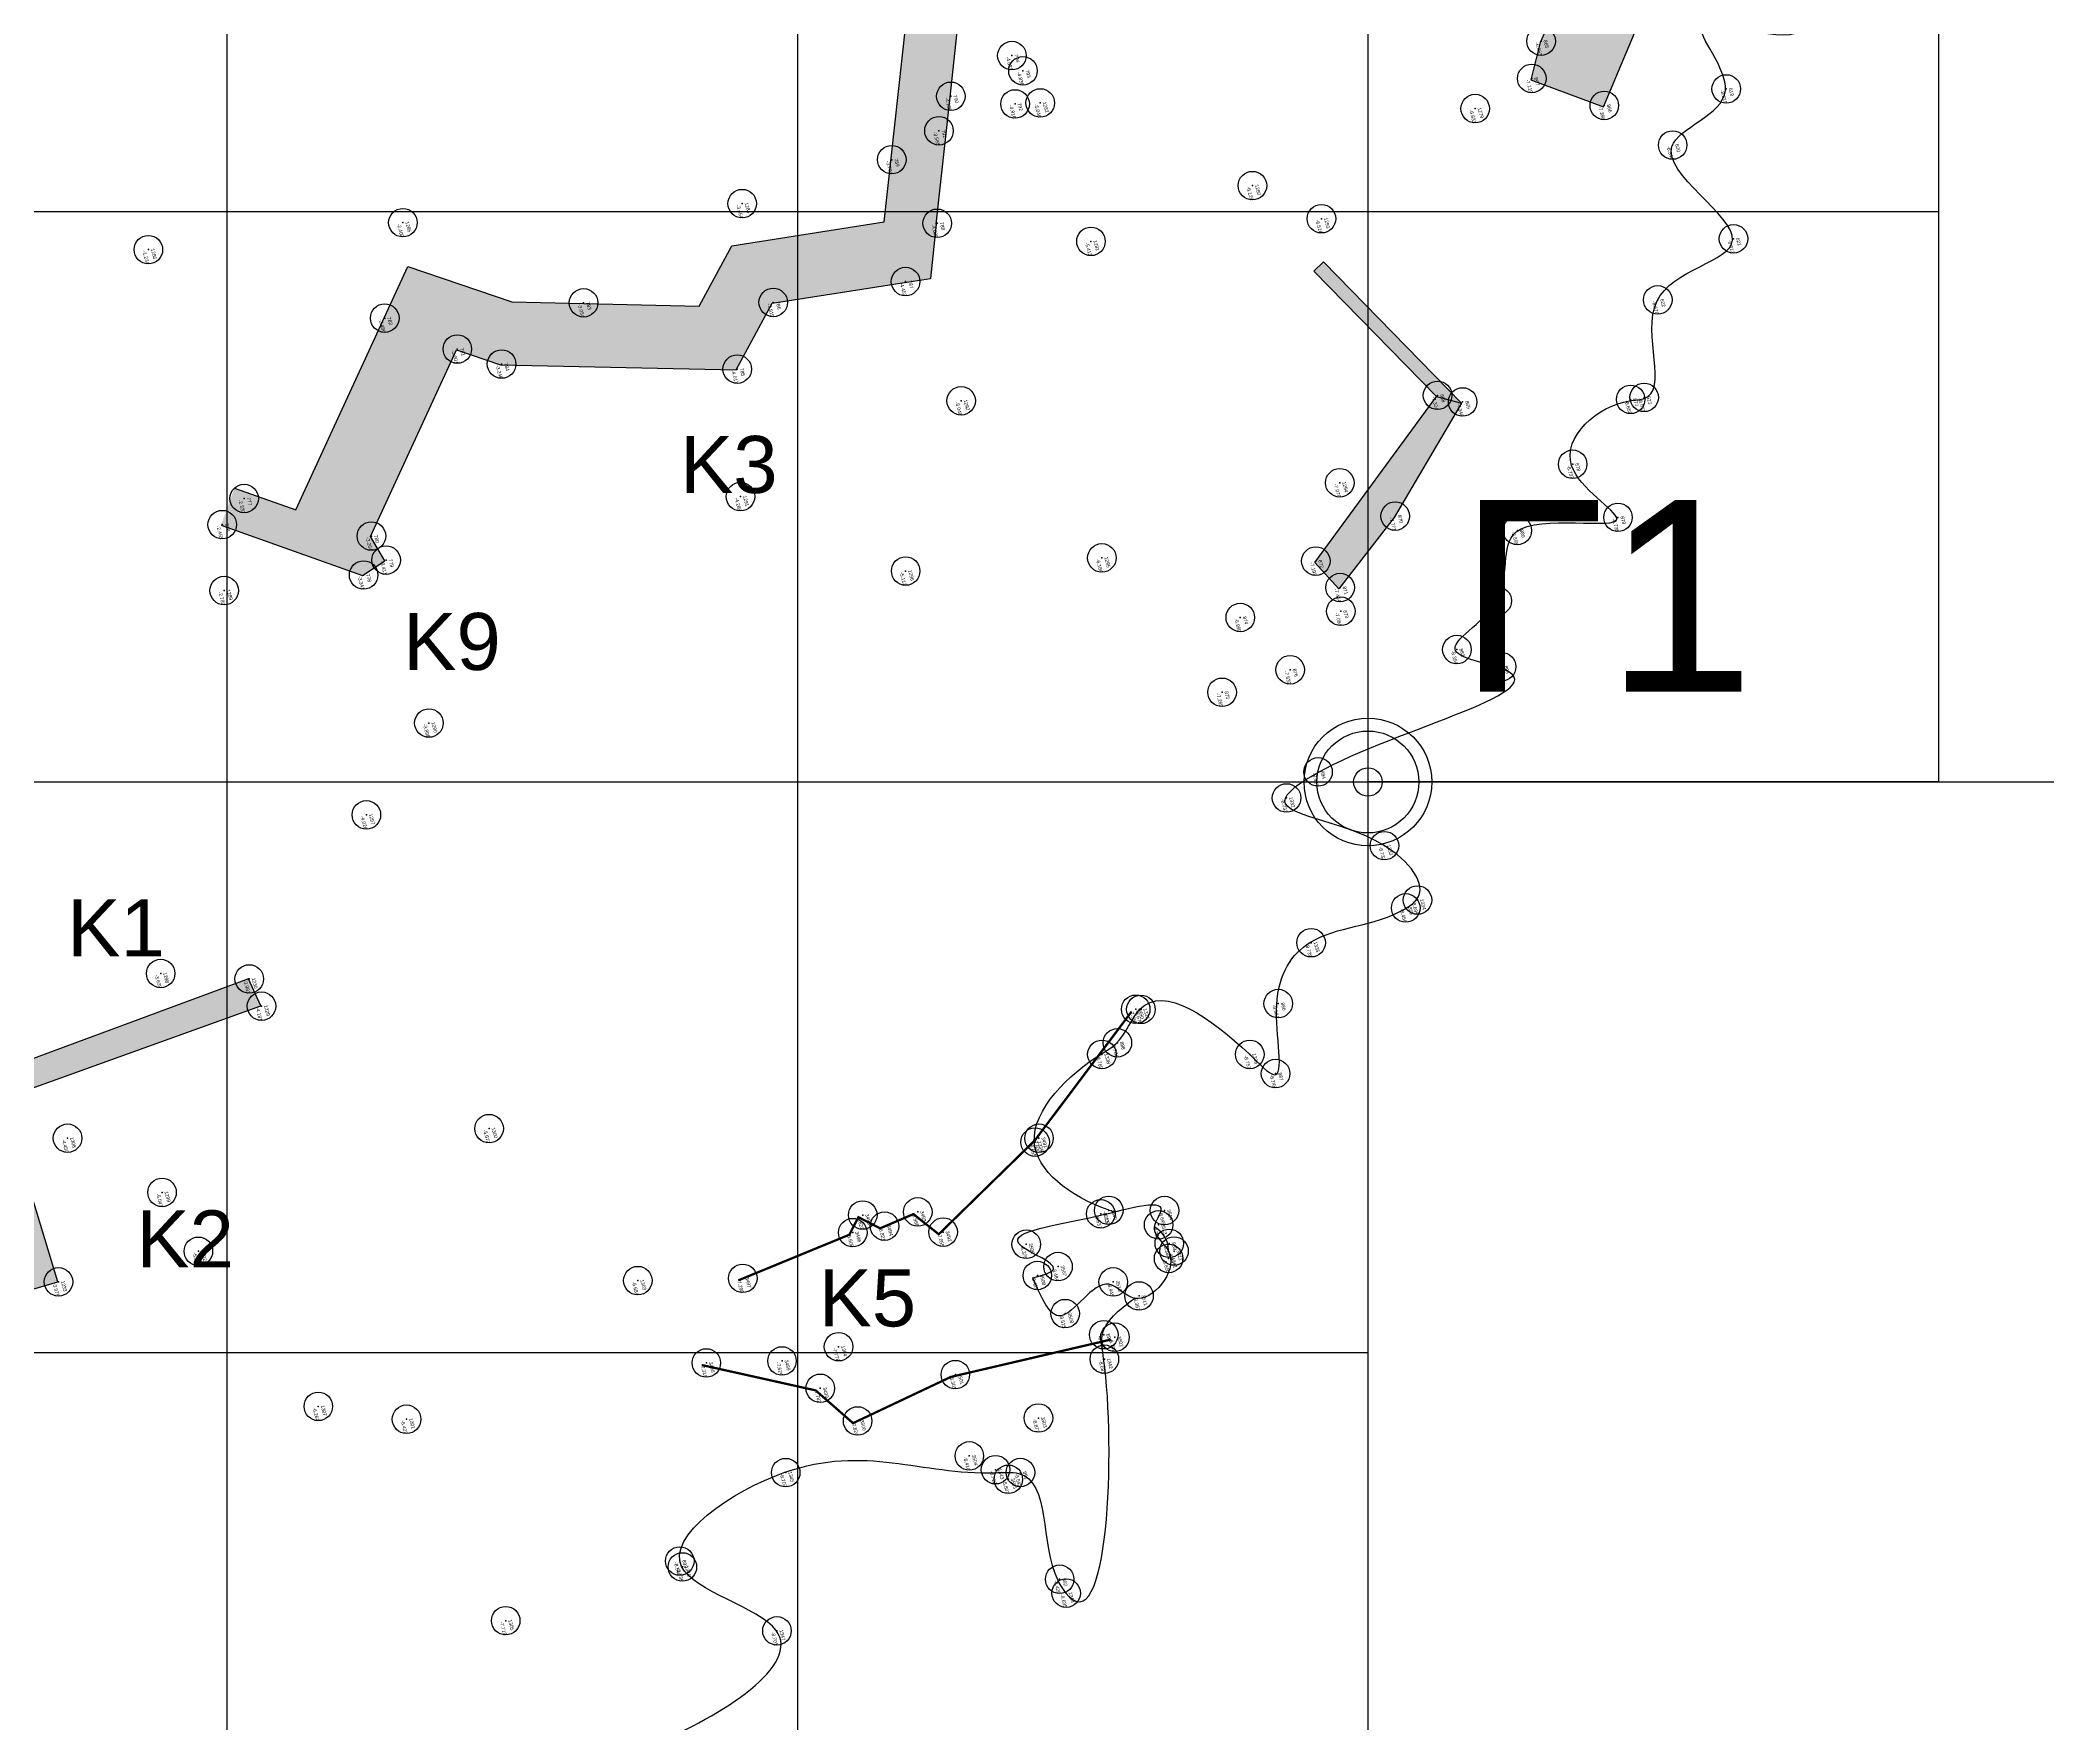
# Model space of a CAD drawing. Header units: millimetres. Extents: x 979 to 714242, y 976 to 4055134.
# Drawn here: x 714115.7 to 714150.89, y 4054796.33 to 4054825.84 of the extents above; entities that cross this region are included whole.
import ezdxf

# ---------------------------------------------------------------- set-up
doc = ezdxf.new("R2010")
doc.units = ezdxf.units.MM
doc.header["$LTSCALE"] = 0.5
doc.header["$MEASUREMENT"] = 0
doc.header["$PDMODE"] = 32
doc.header["$PDSIZE"] = 0.5
for name, color, linetype in [('__L_11', 1, 'Continuous'), ('__toixeia_pyrg', 5, 'Continuous'), ('AKTOGRAMMI', 255, 'Continuous'), ('AREA_KYK', 4, 'Continuous'), ('AREA_NOTES', 4, 'Continuous'), ('AREA_SHM', 4, 'Continuous'), ('AREA_TXT', 4, 'Continuous'), ('grammes_12', 3, 'Continuous'), ('hatch_proistorikon', 1, 'Continuous'), ('hatch_pyrgou', 5, 'Continuous'), ('kanabos', 7, 'Continuous'), ('kanabos_10_10', 254, 'Continuous'), ('onoma_kataskevon', 1, 'Continuous'), ('POINTS_KANABBOS_50_50', 7, 'Continuous'), ('TAX-DESC', 45, 'Continuous'), ('TAX-H', 192, 'Continuous'), ('TAX-KOD', 7, 'Continuous'), ('TAX-SHM', 7, 'Continuous')]:
    doc.layers.add(name, color=color, linetype=linetype)
doc.styles.add('gr-sdtopo1', font='gr-sdtopo1.shx', dxfattribs={"bigfont": 'BigFgrsdto1.shx'})
doc.styles.get("Standard").update_dxf_attribs({"font": 'arial.ttf'})
doc.styles.add('zzARIALzz', font='arial.ttf')

# ---------------------------------------------------------------- blocks, each defined once
blk = doc.blocks.new('kanabos')
at = {"layer": 'kanabos'}
for p, q in [((714138.096, 4054912.798), (714138.096, 4054712.798)), ((713988.096, 4054812.798), (714188.096, 4054812.798))]:
    blk.add_line(p, q, dxfattribs=at)
blk = doc.blocks.new('kanabos 10_10')
at = {"layer": 'kanabos_10_10'}
for p, q in [((714283.259, 4054872.869), (714283.259, 4054802.869)), ((714293.259, 4054872.869), (714293.259, 4054802.869)), ((714303.259, 4054872.869), (714303.259, 4054802.869)), ((714313.259, 4054862.869), (714313.259, 4054822.869)), ((714243.259, 4054822.869), (714313.259, 4054822.869)), ((714253.259, 4054812.869), (714303.259, 4054812.869)), ((714253.259, 4054802.869), (714303.259, 4054802.869)), ((714283.259, 4054802.869), (714283.259, 4054782.869)), ((714293.259, 4054802.869), (714293.259, 4054782.869)), ((714303.259, 4054802.869), (714303.259, 4054792.869))]:
    blk.add_line(p, q, dxfattribs=at)
blk = doc.blocks.new('blk_SHMEIO_3-Lay')
at = {"layer": 'TAX-SHM'}
blk.add_point((0, 0), dxfattribs=at)
at = {"layer": 'TAX-DESC', "style": 'gr-sdtopo1'}
blk.add_attdef('DESC', (1.12, -0.34), '', height=0.5, dxfattribs=at)
at = {"layer": 'TAX-H', "style": 'gr-sdtopo1'}
blk.add_attdef('H', (0, -1.7), '', height=1, dxfattribs=at)
at = {"layer": 'TAX-KOD', "style": 'gr-sdtopo1'}
blk.add_attdef('KOD', (0, 0.7), '', height=1, dxfattribs=at)
blk = doc.blocks.new('blk_KOR-IDIOKT_4-Lay')
at = {"layer": 'AREA_KYK', "linetype": 'ByBlock', "lineweight": -2}
blk.add_circle((0, 0), 1, dxfattribs=at)
at = {"layer": 'AREA_SHM'}
blk.add_point((0, 0), dxfattribs=at)
at = {"layer": 'AREA_NOTES', "style": 'zzARIALzz'}
blk.add_attdef('KTT', (1.414, -3.414), '', height=1.5, dxfattribs=at)
at = {"layer": 'AREA_TXT', "style": 'zzARIALzz'}
blk.add_attdef('AA', (1.414, 1.414), '', height=3, dxfattribs=at)

msp = doc.modelspace()

# ---------------------------------------------------------------- hatches: boundary and pattern name
at = {"layer": 'hatch_proistorikon'}
h = msp.add_hatch(color=1, dxfattribs=at)
h.dxf.hatch_style = 1
h.paths.add_polyline_path([(714145.332, 4054829.984), (714144.05, 4054830.36), (714141.996, 4054825.796), (714141.831, 4054825.142), (714143.103, 4054824.667)])
h.paths.add_polyline_path([(714145.476, 4054830.352), (714144.778, 4054830.478), (714144.143, 4054830.578), (714144.05, 4054830.36), (714145.332, 4054829.984)])
h = msp.add_hatch(color=1, dxfattribs=at)
h.dxf.hatch_style = 1
h.paths.add_polyline_path([(714138.195, 4054821.953), (714138.029, 4054821.79), (714140.177, 4054819.59), (714140.616, 4054819.474)])
h.paths.add_polyline_path([(714140.616, 4054819.474), (714140.177, 4054819.59), (714138.041, 4054816.686), (714138.467, 4054816.224), (714139.433, 4054817.473)])
at = {"layer": 'hatch_pyrgou'}
h = msp.add_hatch(color=256, dxfattribs=at)
h.dxf.hatch_style = 1
h.paths.add_polyline_path([(714122.997, 4054820.413), (714123.773, 4054820.15), (714127.902, 4054820.058), (714128.534, 4054821.226), (714130.854, 4054821.591), (714131.305, 4054821.662), (714131.408, 4054822.611), (714131.65, 4054824.837), (714132.079, 4054828.785), (714130.578, 4054828.892), (714130.438, 4054828.315), (714131.113, 4054828.313), (714130.809, 4054825.521), (714130.498, 4054822.652), (714127.823, 4054822.232), (714127.252, 4054821.176), (714123.967, 4054821.249), (714122.144, 4054821.869), (714120.182, 4054817.605), (714119.106, 4054817.989), (714118.874, 4054817.339), (714121.351, 4054816.455), (714121.746, 4054816.715), (714121.49, 4054817.138)])
h.paths.add_polyline_path([(714130.578, 4054828.892), (714127.718, 4054829.095), (714127.518, 4054828.323), (714130.438, 4054828.315)])
h = msp.add_hatch(color=256, dxfattribs=at)
h.dxf.hatch_style = 1
h.paths.add_polyline_path([(714115.043, 4054807.287), (714119.568, 4054808.912), (714119.354, 4054809.389), (714113.104, 4054807.072), (714115.181, 4054804.214), (714111.603, 4054803.137), (714111.659, 4054802.801), (714116.011, 4054804.08)])

# ---------------------------------------------------------------- linework, layer by layer
at = {"layer": '__L_11', "ltscale": 0.5}
for p, q in [((714144.05, 4054830.36), (714141.996, 4054825.796)), ((714143.103, 4054824.667), (714145.332, 4054829.984)), ((714141.996, 4054825.796), (714141.831, 4054825.142)), ((714141.831, 4054825.142), (714143.103, 4054824.667)), ((714138.041, 4054816.686), (714140.177, 4054819.59)), ((714140.177, 4054819.59), (714140.616, 4054819.474)), ((714140.616, 4054819.474), (714139.433, 4054817.473)), ((714139.433, 4054817.473), (714138.467, 4054816.224)), ((714138.467, 4054816.224), (714138.041, 4054816.686))]:
    msp.add_line(p, q, dxfattribs=at)
at = {"layer": '__L_11', "color": 5, "ltscale": 0.5}
for p, q in [((714130.498, 4054822.652), (714130.809, 4054825.521)), ((714131.408, 4054822.611), (714131.65, 4054824.837)), ((714120.182, 4054817.605), (714122.144, 4054821.869)), ((714128.534, 4054821.226), (714130.854, 4054821.591)), ((714127.902, 4054820.058), (714128.534, 4054821.226)), ((714121.49, 4054817.138), (714122.997, 4054820.413)), ((714122.997, 4054820.413), (714123.773, 4054820.15)), ((714123.773, 4054820.15), (714127.902, 4054820.058)), ((714119.106, 4054817.989), (714120.182, 4054817.605)), ((714118.874, 4054817.339), (714121.351, 4054816.455)), ((714121.746, 4054816.715), (714121.49, 4054817.138)), ((714121.351, 4054816.455), (714121.746, 4054816.715))]:
    msp.add_line(p, q, dxfattribs=at)
at = {"layer": '__L_11', "color": 5, "ltscale": 0.8}
msp.add_lwpolyline([(714111.325, 4054802.817), (714111.659, 4054802.801), (714116.011, 4054804.08), (714115.043, 4054807.287), (714119.568, 4054808.912), (714119.354, 4054809.389), (714113.104, 4054807.072), (714115.181, 4054804.214), (714111.603, 4054803.137)], dxfattribs=at)
at = {"layer": 'AKTOGRAMMI'}
for points, knots in [([(714134.524, 4054805.302), (714134.489, 4054805.313), (714133.775, 4054805.554), (714132.513, 4054806.517), (714133.833, 4054807.821), (714134.696, 4054808.295), (714135.097, 4054809.502), (714136.463, 4054808.536), (714137.602, 4054807.342), (714137.174, 4054809.129), (714137.965, 4054810.319), (714139.177, 4054810.298), (714140.111, 4054810.94), (714139.127, 4054812.17), (714136.982, 4054812.252), (714138.984, 4054813.682), (714143.067, 4054814.589), (714139.979, 4054815.097), (714141.658, 4054815.944), (714140.999, 4054817.761), (714144.28, 4054817.036), (714141.868, 4054818.452), (714143.109, 4054819.517), (714144.341, 4054819.548), (714143.269, 4054821.684), (714146.506, 4054822.115), (714143.273, 4054824.005), (714145.885, 4054824.697), (714143.955, 4054826.756), (714146.806, 4054825.472), (714146.441, 4054827.145), (714145.32, 4054827.693), (714145.535, 4054829.486), (714147.091, 4054829.583), (714146.904, 4054830.403), (714147.05, 4054830.743), (714146.682, 4054831.342), (714145.716, 4054831.259), (714145.863, 4054832.272), (714144.516, 4054832.329), (714145.785, 4054833.4), (714145.583, 4054834.218), (714145.439, 4054834.801)], [147.415698, 147.415698, 147.415698, 147.415698, 147.506765, 149.266847, 151.199675, 151.514511, 152.258469, 154.323113, 154.893524, 156.120314, 157.36361, 159.109807, 159.383896, 160.499183, 162.408044, 163.099443, 166.807721, 167.648093, 168.756133, 170.038394, 171.815864, 173.038703, 174.562256, 174.801827, 176.527182, 178.232938, 180.19058, 181.550099, 182.740875, 184.513878, 185.001341, 186.889818, 187.894102, 189.48588, 189.59126, 190.349978, 190.411035, 191.67551, 192.013381, 192.998496, 193.695199, 195.419663, 195.419663, 195.419663, 195.419663]), ([(714135.478, 4054804.619), (714135.478, 4054804.658), (714135.46, 4054804.844), (714135.351, 4054804.965), (714135.23, 4054805.04)], [146.1813159, 146.1813159, 146.1813159, 146.1813159, 146.2968018, 146.7412295, 146.7412295, 146.7412295, 146.7412295]), ([(714070.852, 4054738.694), (714071.291, 4054738.779), (714072.049, 4054738.925), (714072.744, 4054740.181), (714071.76, 4054740.891), (714070.52, 4054741.842), (714072.609, 4054743.111), (714075.794, 4054741.195), (714072.853, 4054743.998), (714075.479, 4054745.443), (714077.085, 4054744.299), (714076.996, 4054742.37), (714079.048, 4054743.579), (714076.304, 4054744.923), (714075.788, 4054746.744), (714076.778, 4054748.59), (714078.26, 4054747.454), (714080.852, 4054747.147), (714079.564, 4054749.353), (714082.72, 4054748.959), (714080.241, 4054750.077), (714080.192, 4054753.099), (714083.109, 4054750.915), (714083.757, 4054753.35), (714086.082, 4054753.792), (714083.811, 4054757.466), (714086.695, 4054755.14), (714088.888, 4054756.761), (714085.487, 4054758.701), (714090.012, 4054758.53), (714086.982, 4054761.967), (714091.208, 4054759.855), (714089.612, 4054763.833), (714094.422, 4054761.944), (714089.616, 4054767.112), (714096.427, 4054764.26), (714093.973, 4054766.913), (714094.902, 4054768.634), (714096.553, 4054766.903), (714094.959, 4054769.676), (714097.335, 4054771.174), (714100.836, 4054768.431), (714099.038, 4054774.151), (714101.547, 4054770.769), (714102.184, 4054773.893), (714104.417, 4054773.005), (714104.823, 4054775.445), (714100.333, 4054773.44), (714103.291, 4054776.792), (714104.357, 4054778.931), (714105.951, 4054777.646), (714106.63, 4054779.778), (714107.67, 4054781.942), (714109.859, 4054783.425), (714112.844, 4054783.765), (714111.683, 4054785.558), (714113.883, 4054786.893), (714116.682, 4054785.142), (714115.196, 4054787.159), (714117.167, 4054787.393), (714118.652, 4054787.128), (714119.38, 4054789.479), (714121.118, 4054787.177), (714120.759, 4054790.204), (714123.567, 4054789.007), (714122.285, 4054791.837), (714123.904, 4054794.077), (714125.962, 4054790.804), (714127.013, 4054794.093), (714124.705, 4054795.418), (714127.119, 4054796.113), (714129.983, 4054797.973), (714125.76, 4054798.983), (714129.518, 4054801.591), (714131.247, 4054800.634), (714133.457, 4054800.803), (714133.199, 4054799.353), (714134.418, 4054797.462), (714134.574, 4054801.513), (714134.242, 4054803.307), (714134.619, 4054803.587), (714134.881, 4054803.788)], [0, 0, 0, 0, 1.304887, 2.253542, 3.466292, 4.497509, 6.057525, 8.491145, 10.471499, 12.463165, 14.459794, 15.584635, 16.335094, 19.314454, 20.452217, 22.251142, 23.581829, 25.666286, 26.683626, 28.406359, 29.613804, 31.767069, 33.833159, 35.979939, 37.198923, 39.63737, 41.834314, 43.25739, 45.320219, 47.388689, 49.360249, 51.443403, 53.43379, 55.668829, 58.458216, 61.731633, 63.761656, 64.779275, 65.920065, 67.564571, 69.55593, 72.3218, 75.0168, 76.708793, 78.589929, 80.572182, 81.35787, 84.042873, 86.81975, 89.044266, 90.070296, 91.05247, 94.201878, 97.861447, 99.491383, 100.354195, 102.783404, 104.593363, 105.763148, 106.789244, 108.913859, 110.210265, 111.596712, 113.181215, 114.538994, 117.071407, 118.443635, 121.0087, 122.926816, 124.786453, 125.977561, 128.923614, 130.923878, 133.375591, 137.053591, 137.470794, 139.463094, 139.71919, 143.871972, 144.276873, 145.169138, 145.169138, 145.169138, 145.169138])]:
    msp.add_open_spline(points, degree=3, knots=knots, dxfattribs=at)
at = {"layer": 'grammes_12', "color": 5}
for p, q in [((714131.65, 4054824.837), (714132.079, 4054828.785)), ((714130.809, 4054825.521), (714131.113, 4054828.313)), ((714127.823, 4054822.232), (714130.498, 4054822.652)), ((714131.408, 4054822.611), (714131.305, 4054821.662)), ((714127.252, 4054821.176), (714127.823, 4054822.232)), ((714122.144, 4054821.869), (714123.967, 4054821.249)), ((714130.854, 4054821.591), (714131.305, 4054821.662)), ((714123.967, 4054821.249), (714127.252, 4054821.176))]:
    msp.add_line(p, q, dxfattribs=at)
at = {"layer": 'grammes_12', "color": 1}
for p, q in [((714138.195, 4054821.953), (714138.029, 4054821.79)), ((714140.177, 4054819.59), (714138.029, 4054821.79)), ((714140.616, 4054819.474), (714138.195, 4054821.953))]:
    msp.add_line(p, q, dxfattribs=at)
at = {"layer": 'grammes_12', "color": 7, "const_width": 0.04}
for points in [[(714134.83, 4054808.811), (714133.133, 4054806.553), (714131.452, 4054804.911), (714131.009, 4054805.264), (714130.424, 4054805.015), (714130.043, 4054805.211), (714129.885, 4054804.903), (714127.939, 4054804.103)], [(714127.3, 4054802.619), (714129.295, 4054802.175), (714129.295, 4054802.175), (714129.95, 4054801.601), (714131.664, 4054802.411), (714134.461, 4054803.064)]]:
    msp.add_lwpolyline(points, dxfattribs=at)
at = {"layer": 'grammes_12', "color": 7}
msp.add_spline([(714133.103, 4054804.147), (714133.589, 4054803.48), (714134.432, 4054804.034), (714134.885, 4054803.788), (714135.499, 4054804.573), (714135.229, 4054805.033), (714135.333, 4054805.284), (714134.216, 4054805.228), (714132.907, 4054804.696), (714133.465, 4054804.304), (714133.103, 4054804.147)], degree=3, dxfattribs=at)
at = {"layer": 'kanabos_10_10'}
msp.add_lwpolyline([(714148.974, 4054822.837), (714148.974, 4054812.837), (714138.974, 4054812.837)], dxfattribs=at)
at = {"layer": 'POINTS_KANABBOS_50_50'}
msp.add_circle((714138.974, 4054812.837), 0.893, dxfattribs=at)

# ---------------------------------------------------------------- block references
at = {"layer": '__toixeia_pyrg', "color": 2}
msp.add_blockref('kanabos 10_10', (-164.285, -0.032), dxfattribs=at)
at = {"layer": 'AREA_SHM', "xscale": 1.119008732385416, "yscale": 1.119008732385416, "zscale": 1.119008732385416}
msp.add_blockref('blk_KOR-IDIOKT_4-Lay', (714138.974, 4054812.837), dxfattribs=at).add_auto_attribs({'AA': 'Γ1'})
at = {"layer": 'kanabos'}
msp.add_blockref('kanabos', (0.878, 0.039), dxfattribs=at)
at = {"layer": 'TAX-SHM', "xscale": 0.062475, "yscale": 0.062475, "zscale": 0.062475, "rotation": 284.5704941548227}
for p, values in [((714142.009, 4054825.82), {'KOD': '865', 'H': '-6.863'}), ((714132.734, 4054825.567), {'KOD': '794', 'H': '-4.821'}), ((714132.928, 4054825.3), {'KOD': '793', 'H': '-4.838'}), ((714141.846, 4054825.166), {'KOD': '867', 'H': '-7.119'}), ((714145.254, 4054824.982), {'KOD': '619', 'H': '-8.619'}), ((714131.664, 4054824.854), {'KOD': '790', 'H': '-4.126'}), ((714132.79, 4054824.719), {'KOD': '792', 'H': '-4.916'}), ((714133.231, 4054824.737), {'KOD': '1282', 'H': '-5.048'}), ((714140.854, 4054824.638), {'KOD': '1279', 'H': '-6.833'}), ((714143.117, 4054824.693), {'KOD': '866', 'H': '-7.396'}), ((714131.456, 4054824.249), {'KOD': '791', 'H': '-3.565'}), ((714144.315, 4054823.999), {'KOD': '620', 'H': '-8.344'}), ((714130.629, 4054823.743), {'KOD': '789', 'H': '-3.704'}), ((714136.95, 4054823.288), {'KOD': '1280', 'H': '-6.126'}), ((714128.007, 4054822.973), {'KOD': '1284', 'H': '-3.454'}), ((714122.06, 4054822.639), {'KOD': '1285', 'H': '-2.400'}), ((714131.425, 4054822.628), {'KOD': '788', 'H': '-4.609'}), ((714138.16, 4054822.708), {'KOD': '1293', 'H': '-6.516'}), ((714117.599, 4054822.166), {'KOD': '1286', 'H': '-1.234'}), ((714134.12, 4054822.311), {'KOD': '1281', 'H': '-5.413'}), ((714145.382, 4054822.356), {'KOD': '621', 'H': '-8.612'}), ((714130.87, 4054821.607), {'KOD': '787', 'H': '-4.453'}), ((714125.227, 4054821.234), {'KOD': '783', 'H': '-3.054'}), ((714128.551, 4054821.241), {'KOD': '786', 'H': '-3.919'}), ((714144.054, 4054821.286), {'KOD': '622', 'H': '-8.670'}), ((714121.742, 4054820.966), {'KOD': '782', 'H': '-2.486'}), ((714123.014, 4054820.424), {'KOD': '781', 'H': '-3.001'}), ((714123.79, 4054820.161), {'KOD': '784', 'H': '-3.248'}), ((714127.92, 4054820.072), {'KOD': '785', 'H': '-4.017'}), ((714131.845, 4054819.517), {'KOD': '1292', 'H': '-5.048'}), ((714140.195, 4054819.613), {'KOD': '868', 'H': '-7.324'}), ((714140.634, 4054819.497), {'KOD': '869', 'H': '-7.348'}), ((714143.579, 4054819.542), {'KOD': '877', 'H': '-8.653'}), ((714143.816, 4054819.577), {'KOD': '623', 'H': '-8.577'}), ((714142.563, 4054818.406), {'KOD': '878', 'H': '-8.737'}), ((714138.481, 4054818.08), {'KOD': '1294', 'H': '-7.070'}), ((714119.278, 4054817.805), {'KOD': '777', 'H': '-2.330'}), ((714127.977, 4054817.838), {'KOD': '1291', 'H': '-4.285'}), ((714118.894, 4054817.347), {'KOD': '776', 'H': '-2.455'}), ((714139.452, 4054817.496), {'KOD': '870', 'H': '-7.771'}), ((714141.593, 4054817.244), {'KOD': '880', 'H': '-8.558'}), ((714143.357, 4054817.475), {'KOD': '879', 'H': '-8.736'}), ((714121.509, 4054817.147), {'KOD': '780', 'H': '-3.264'}), ((714121.766, 4054816.725), {'KOD': '779', 'H': '-3.411'}), ((714130.872, 4054816.534), {'KOD': '1296', 'H': '-5.112'}), ((714134.311, 4054816.764), {'KOD': '1295', 'H': '-6.184'}), ((714138.061, 4054816.708), {'KOD': '872', 'H': '-7.192'}), ((714118.928, 4054816.192), {'KOD': '1289', 'H': '-2.789'}), ((714121.372, 4054816.464), {'KOD': '778', 'H': '-3.341'}), ((714138.487, 4054816.245), {'KOD': '871', 'H': '-7.414'}), ((714138.499, 4054815.829), {'KOD': '873', 'H': '-7.084'}), ((714141.24, 4054816.011), {'KOD': '881', 'H': '-8.125'}), ((714136.737, 4054815.72), {'KOD': '874', 'H': '-6.999'}), ((714140.533, 4054815.158), {'KOD': '882', 'H': '-8.394'}), ((714137.611, 4054814.803), {'KOD': '876', 'H': '-7.532'}), ((714141.317, 4054814.856), {'KOD': '883', 'H': '-8.211'}), ((714136.418, 4054814.409), {'KOD': '875', 'H': '-7.269'}), ((714122.516, 4054813.87), {'KOD': '1290', 'H': '-3.898'}), ((714138.1, 4054813.014), {'KOD': '884', 'H': '-8.527'}), ((714137.548, 4054812.557), {'KOD': '1332', 'H': '-8.732'}), ((714121.42, 4054812.261), {'KOD': '1297', 'H': '-4.026'}), ((714139.264, 4054811.721), {'KOD': '1333', 'H': '-8.732'}), ((714139.637, 4054810.63), {'KOD': '885', 'H': '-8.456'}), ((714139.843, 4054810.768), {'KOD': '1334', 'H': '-8.699'}), ((714137.979, 4054810.02), {'KOD': '1335', 'H': '-8.720'}), ((714117.815, 4054809.481), {'KOD': '1298', 'H': '-3.639'}), ((714119.367, 4054809.385), {'KOD': '1230', 'H': '-3.983'}), ((714119.582, 4054808.908), {'KOD': '1229', 'H': '-4.181'}), ((714134.904, 4054808.854), {'KOD': '3490', 'H': '-7.558'}), ((714134.995, 4054808.852), {'KOD': '1337', 'H': '-8.670'}), ((714137.402, 4054808.954), {'KOD': '886', 'H': '-8.581'}), ((714134.583, 4054808.266), {'KOD': '888', 'H': '-8.786'}), ((714134.312, 4054808.063), {'KOD': '1338', 'H': '-8.769'}), ((714136.904, 4054808.063), {'KOD': '1336', 'H': '-8.757'}), ((714137.355, 4054807.727), {'KOD': '887', 'H': '-8.748'}), ((714123.571, 4054806.762), {'KOD': '1300', 'H': '-5.672'}), ((714116.183, 4054806.595), {'KOD': '1308', 'H': '-4.450'}), ((714133.141, 4054806.526), {'KOD': '1339', 'H': '-8.655'}), ((714133.209, 4054806.594), {'KOD': '3491', 'H': '-7.600'}), ((714117.839, 4054805.644), {'KOD': '1299', 'H': '-5.047'}), ((714131.085, 4054805.303), {'KOD': '3493', 'H': '-6.985'}), ((714134.292, 4054805.269), {'KOD': '3515', 'H': '-8.537'}), ((714134.432, 4054805.33), {'KOD': '1340', 'H': '-8.737'}), ((714135.409, 4054805.327), {'KOD': '3514', 'H': '-8.646'}), ((714129.945, 4054804.94), {'KOD': '3496', 'H': '-6.608'}), ((714130.12, 4054805.248), {'KOD': '3495', 'H': '-6.623'}), ((714130.501, 4054805.053), {'KOD': '3494', 'H': '-6.821'}), ((714131.529, 4054804.949), {'KOD': '3492', 'H': '-7.055'}), ((714135.306, 4054805.076), {'KOD': '3513', 'H': '-8.799'}), ((714118.476, 4054804.613), {'KOD': '1302', 'H': '-5.345'}), ((714132.985, 4054804.736), {'KOD': '3506', 'H': '-8.378'}), ((714135.493, 4054804.752), {'KOD': '889', 'H': '-8.384'}), ((714135.576, 4054804.616), {'KOD': '3512', 'H': '-8.337'}), ((714133.543, 4054804.345), {'KOD': '3507', 'H': '-8.484'}), ((714135.481, 4054804.487), {'KOD': '1341', 'H': '-8.650'}), ((714116.024, 4054804.077), {'KOD': '1233', 'H': '-3.979'}), ((714126.178, 4054804.099), {'KOD': '1303', 'H': '-6.684'}), ((714128.017, 4054804.139), {'KOD': '3497', 'H': '-7.265'}), ((714133.18, 4054804.188), {'KOD': '3508', 'H': '-8.427'}), ((714134.51, 4054804.076), {'KOD': '3510', 'H': '-8.445'}), ((714133.668, 4054803.52), {'KOD': '3509', 'H': '-8.515'}), ((714134.963, 4054803.83), {'KOD': '3511', 'H': '-8.367'}), ((714134.345, 4054803.151), {'KOD': '890', 'H': '-8.489'}), ((714129.696, 4054802.94), {'KOD': '1304', 'H': '-7.778'}), ((714134.539, 4054803.106), {'KOD': '3502', 'H': '-8.792'}), ((714127.379, 4054802.656), {'KOD': '3498', 'H': '-7.319'}), ((714128.705, 4054802.691), {'KOD': '3489', 'H': '-7.624'}), ((714131.743, 4054802.451), {'KOD': '3501', 'H': '-8.301'}), ((714134.355, 4054802.722), {'KOD': '1342', 'H': '-8.681'}), ((714129.375, 4054802.212), {'KOD': '3499', 'H': '-7.782'}), ((714120.578, 4054801.895), {'KOD': '1307', 'H': '-6.267'}), ((714122.124, 4054801.669), {'KOD': '1301', 'H': '-6.427'}), ((714130.03, 4054801.639), {'KOD': '3500', 'H': '-7.824'}), ((714133.2, 4054801.691), {'KOD': '3503', 'H': '-8.877'}), ((714128.77, 4054800.734), {'KOD': '1345', 'H': '-8.707'}), ((714131.988, 4054801.027), {'KOD': '3504', 'H': '-8.410'}), ((714132.447, 4054800.785), {'KOD': '1343', 'H': '-8.712'}), ((714132.884, 4054800.736), {'KOD': '891', 'H': '-8.542'}), ((714132.672, 4054800.617), {'KOD': '3505', 'H': '-8.807'}), ((714126.913, 4054799.184), {'KOD': '893', 'H': '-8.548'}), ((714126.959, 4054799.081), {'KOD': '1346', 'H': '-8.735'}), ((714133.571, 4054798.865), {'KOD': '892', 'H': '-8.426'}), ((714133.685, 4054798.622), {'KOD': '1344', 'H': '-8.635'}), ((714123.862, 4054798.139), {'KOD': '1305', 'H': '-7.715'}), ((714128.616, 4054797.961), {'KOD': '1347', 'H': '-8.701'})]:
    msp.add_blockref('blk_SHMEIO_3-Lay', p, dxfattribs=at).add_auto_attribs(values)

# ---------------------------------------------------------------- texts
at = {"layer": 'onoma_kataskevon', "char_height": 1, "attachment_point": 1}
for s, insert in [('K3', (714126.919, 4054818.901)), ('K9', (714122.067, 4054815.799)), ('K1', (714116.178, 4054810.781)), ('K2', (714117.389, 4054805.329)), ('K5', (714129.347, 4054804.296))]:
    msp.add_mtext_dynamic_manual_height_columns(s, width=1.45343, gutter_width=1, heights=[0], dxfattribs=dict(at, insert=insert))

doc.saveas('drawing.dxf')
